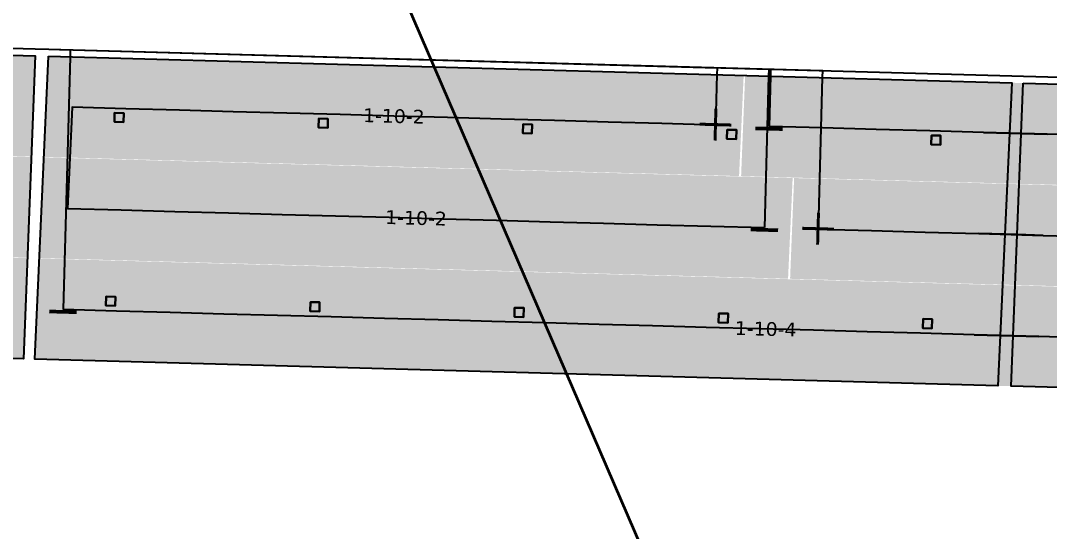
# Model space of a CAD drawing. Header units: metres. Extents: x 1477905 to 1478744, y 4202276 to 4202610.
# Drawn here: x 1478208.76 to 1478231.22, y 4202421.98 to 4202433.13 of the extents above; entities that cross this region are included whole.
import ezdxf

# ---------------------------------------------------------------- set-up
doc = ezdxf.new("R2010")
doc.units = ezdxf.units.M
doc.layers.add('Nouveau Terrain - CN - Courbes', color=22, linetype='Continuous', lineweight=0)
for name, color, linetype in [('PVcase DC Extensions', 170, 'Continuous'), ('PVcase Device Coloring', 7, 'Continuous'), ('PVcase Polarity Symbols', 7, 'Continuous'), ('PVcase Poles', 7, 'Continuous'), ('PVcase PV Modules (full frames)', 142, 'Continuous'), ('PVcase PV Modules (optimised)', 142, 'Continuous'), ('PVcase String Cables', 150, 'Continuous'), ('PVcase Stringing Numbers', 7, 'Continuous'), ('PVcase Strings', 92, 'Continuous')]:
    doc.layers.add(name, color=color, linetype=linetype)
doc.styles.get("Standard").update_dxf_attribs({"font": 'verdana.ttf'})
doc.styles.add('UBS-Style de texte', font='verdana.ttf')

# ---------------------------------------------------------------- blocks, each defined once
blk = doc.blocks.new('3P9@15DEG F FX ID1 PVBlock')
at = {"layer": 'PVcase PV Modules (optimised)', "color": 0}
blk.add_polyline3d([(0, 0, 1.773945735132677), (10.51400162759372, -0.289989266967853, 1.773945735132681), (10.33147062642251, -6.907928142661405, 3.503197731902218e-15), (-0.1825310011712116, -6.617938875693552, 0)], close=True, dxfattribs=at)
blk = doc.blocks.new('3P18@15DEG F FX ID1 PVBlock')
at = {"layer": 'PVcase PV Modules (optimised)', "color": 0}
blk.add_polyline3d([(0, 0, 1.773945735132677), (21.06698842950539, -0.5810537936249766, 1.773945735132684), (20.88445742833417, -7.198992669318528, 7.019385073192552e-15), (-0.1825310011712116, -6.617938875693552, 0)], close=True, dxfattribs=at)

msp = doc.modelspace()

# ---------------------------------------------------------------- hatches: boundary and pattern name
at = {"layer": 'PVcase Device Coloring', "true_color": 0x18bf00, "transparency": 33554582}
for points in [[(1478198.573275586, 4202432.649254101), (1478198.488778658, 4202430.450368817), (1478208.994181773, 4202430.160616709), (1478209.078678701, 4202432.359501993)], [(1478209.376517488, 4202432.351287227), (1478209.276089271, 4202430.152841348), (1478224.445665657, 4202429.734445529), (1478224.546093873, 4202431.932891408)], [(1478224.577955108, 4202431.932012635), (1478224.490211386, 4202429.733216901), (1478241.060566758, 4202429.276185849), (1478241.148310481, 4202431.474981583)], [(1478198.488407732, 4202430.440716116), (1478198.403910804, 4202428.241830831), (1478208.909313919, 4202427.952078723), (1478208.993810846, 4202430.150964008)], [(1478209.27564841, 4202430.143190575), (1478209.175220193, 4202427.944744696), (1478225.514679097, 4202427.494082059), (1478225.615107313, 4202429.692527938)], [(1478225.646968548, 4202429.691649165), (1478225.559224826, 4202427.492853431), (1478240.972437857, 4202427.067737807), (1478241.060181579, 4202429.266533541)], [(1478198.403539878, 4202428.23217813), (1478198.31904295, 4202426.033292846), (1478208.824446065, 4202425.743540738), (1478208.908942993, 4202427.942426022)], [(1478209.167744217, 4202427.935287962), (1478209.080000494, 4202425.736492228), (1478240.884308956, 4202424.859289765), (1478240.972052678, 4202427.058085499)]]:
    msp.add_hatch(color=92, dxfattribs=at).paths.add_polyline_path(points, flags=0)

# ---------------------------------------------------------------- linework, layer by layer
at = {"layer": 'Nouveau Terrain - CN - Courbes', "linetype": 'Continuous', "lineweight": 35}
msp.add_polyline3d([(1478191.782635741, 4202356.570647975, 79), (1478193.89331294, 4202358.324786164, 79), (1478195.737303268, 4202360.256982432, 79), (1478197.314606725, 4202362.367236781, 79), (1478200.251802954, 4202367.235182418, 79), (1478203.914042377, 4202372.327660529, 79), (1478207.918292536, 4202376.715558602, 79), (1478210.622893586, 4202379.700179767, 79), (1478211.424748836, 4202381.066530217, 79), (1478214.269165729, 4202384.139346729, 79), (1478230.73496988, 4202400.497210523, 79), (1478231.185462881, 4202401.067390285, 79), (1478231.189882716, 4202401.065276367, 79), (1478214.497266009, 4202439.76163587, 79), (1478213.574482175, 4202441.461250806, 79), (1478212.620447949, 4202441.535727794, 79), (1478210.986722192, 4202443.136237929, 79), (1478201.027599666, 4202459.38765746, 79), (1478198.790491017, 4202462.950725718, 79), (1478198.141995931, 4202464.664792827, 79), (1478198.128734443, 4202465.427372285, 79), (1478198.906600003, 4202468.265673866, 79)], dxfattribs=at)
at = {"layer": 'PVcase DC Extensions'}
for points in [[(1478229.779799271, 4202430.687931383, 80.94910267308796), (1478230.345292355, 4202430.672334377, 80.91084949997703), (1478230.601539421, 4202430.665266763, 80.8975586125672), (1478231.167725373, 4202430.64965065, 80.87150857451087)], [(1478231.079596472, 4202428.441202608, 80.27995591908778), (1478230.51341052, 4202428.456818723, 80.30600595756253), (1478230.244423277, 4202428.464237726, 80.32002075549062), (1478229.678930193, 4202428.479834731, 80.3582739280963)], [(1478229.578061115, 4202426.271738079, 79.76744518312385), (1478230.143554199, 4202426.256141073, 79.72919201026295), (1478230.425281618, 4202426.24837068, 79.71445330180518), (1478230.991467571, 4202426.232754567, 79.68840326390487)]]:
    msp.add_polyline3d(points, dxfattribs=at)
at = {"layer": 'PVcase Poles'}
for points in [[(1478210.810394948, 4202430.915208215, 78.5418136065185), (1478210.8159091, 4202431.115132187, 78.5418136065185), (1478210.8159091, 4202431.115132187, 82.20601853398487), (1478210.810394948, 4202430.915208215, 82.15230631628464), (1478210.810394948, 4202430.915208215, 78.5418136065185), (1478211.010318919, 4202430.909694063, 78.5418136065185), (1478211.010318919, 4202430.909694063, 82.1387823204281), (1478210.810394948, 4202430.915208215, 82.15230631628464), (1478211.010318919, 4202430.909694063, 82.1387823204281), (1478211.015833071, 4202431.109618034, 82.19249453812833), (1478211.015833071, 4202431.109618034, 78.5418136065185), (1478211.010318919, 4202430.909694063, 78.5418136065185), (1478211.015833071, 4202431.109618034, 78.5418136065185), (1478210.8159091, 4202431.115132187, 78.5418136065185), (1478211.015833071, 4202431.109618034, 78.5418136065185), (1478211.015833071, 4202431.109618034, 82.19249453812833), (1478210.8159091, 4202431.115132187, 82.20601853398487)], [(1478215.267517688, 4202430.792275215, 78.22017855635934), (1478215.27303184, 4202430.992199187, 78.22017855635934), (1478215.27303184, 4202430.992199187, 81.90451337121063), (1478215.267517688, 4202430.792275215, 81.8508011535104), (1478215.267517688, 4202430.792275215, 78.22017855635934), (1478215.467441658, 4202430.786761063, 78.22017855635934), (1478215.467441658, 4202430.786761063, 81.83727715765386), (1478215.267517688, 4202430.792275215, 81.8508011535104), (1478215.467441658, 4202430.786761063, 81.83727715765386), (1478215.472955811, 4202430.986685035, 81.89098937535408), (1478215.472955811, 4202430.986685035, 78.22017855635934), (1478215.467441658, 4202430.786761063, 78.22017855635934), (1478215.472955811, 4202430.986685035, 78.22017855635934), (1478215.27303184, 4202430.992199187, 78.22017855635934), (1478215.472955811, 4202430.986685035, 78.22017855635934), (1478215.472955811, 4202430.986685035, 81.89098937535408), (1478215.27303184, 4202430.992199187, 81.90451337121063)], [(1478219.724640427, 4202430.669342215, 77.90214364315597), (1478219.730154579, 4202430.869266187, 77.90214364315597), (1478219.730154579, 4202430.869266187, 81.60300820818463), (1478219.724640427, 4202430.669342215, 81.5492959904844), (1478219.724640427, 4202430.669342215, 77.90214364315597), (1478219.924564398, 4202430.663828063, 77.90214364315597), (1478219.924564398, 4202430.663828063, 81.53577199462785), (1478219.724640427, 4202430.669342215, 81.5492959904844), (1478219.924564398, 4202430.663828063, 81.53577199462785), (1478219.93007855, 4202430.863752034, 81.58948421232809), (1478219.93007855, 4202430.863752034, 77.90214364315597), (1478219.924564398, 4202430.663828063, 77.90214364315597), (1478219.93007855, 4202430.863752034, 77.90214364315597), (1478219.730154579, 4202430.869266187, 77.90214364315597), (1478219.93007855, 4202430.863752034, 77.90214364315597), (1478219.93007855, 4202430.863752034, 81.58948421232809), (1478219.730154579, 4202430.869266187, 81.60300820818463)], [(1478224.181763166, 4202430.546409217, 77.61188900002624), (1478224.187277319, 4202430.746333188, 77.61188900002624), (1478224.187277319, 4202430.746333188, 81.30150304566214), (1478224.181763166, 4202430.546409217, 81.24779082796192), (1478224.181763166, 4202430.546409217, 77.61188900002624), (1478224.381687137, 4202430.540895064, 77.61188900002624), (1478224.381687137, 4202430.540895064, 81.23426683210538), (1478224.181763166, 4202430.546409217, 81.24779082796192), (1478224.381687137, 4202430.540895064, 81.23426683210538), (1478224.387201289, 4202430.740819036, 81.2879790498056), (1478224.387201289, 4202430.740819036, 77.61188900002624), (1478224.381687137, 4202430.540895064, 77.61188900002624), (1478224.387201289, 4202430.740819036, 77.61188900002624), (1478224.187277319, 4202430.746333188, 77.61188900002624), (1478224.387201289, 4202430.740819036, 77.61188900002624), (1478224.387201289, 4202430.740819036, 81.2879790498056), (1478224.187277319, 4202430.746333188, 81.30150304566214)], [(1478228.638885906, 4202430.423476216, 77.33370480270338), (1478228.644400058, 4202430.623400188, 77.33370480270338), (1478228.644400058, 4202430.623400188, 80.99999788263614), (1478228.638885906, 4202430.423476216, 80.94628566493591), (1478228.638885906, 4202430.423476216, 77.33370480270338), (1478228.838809876, 4202430.417962064, 77.33370480270338), (1478228.838809876, 4202430.417962064, 80.93276166907937), (1478228.638885906, 4202430.423476216, 80.94628566493591), (1478228.838809876, 4202430.417962064, 80.93276166907937), (1478228.844324029, 4202430.617886036, 80.9864738867796), (1478228.844324029, 4202430.617886036, 77.33370480270338), (1478228.838809876, 4202430.417962064, 77.33370480270338), (1478228.844324029, 4202430.617886036, 77.33370480270338), (1478228.644400058, 4202430.623400188, 77.33370480270338), (1478228.844324029, 4202430.617886036, 77.33370480270338), (1478228.844324029, 4202430.617886036, 80.9864738867796), (1478228.644400058, 4202430.623400188, 80.99999788263614)], [(1478210.62732759, 4202426.907732097, 78.69207359876016), (1478210.632841742, 4202427.107656068, 78.69207359876016), (1478210.632841742, 4202427.107656068, 81.13372304219266), (1478210.62732759, 4202426.907732097, 81.08001082449243), (1478210.62732759, 4202426.907732097, 78.69207359876016), (1478210.827251561, 4202426.902217944, 78.69207359876016), (1478210.827251561, 4202426.902217944, 81.06648682863589), (1478210.62732759, 4202426.907732097, 81.08001082449243), (1478210.827251561, 4202426.902217944, 81.06648682863589), (1478210.832765713, 4202427.102141916, 81.12019904633611), (1478210.832765713, 4202427.102141916, 78.69207359876016), (1478210.827251561, 4202426.902217944, 78.69207359876016), (1478210.832765713, 4202427.102141916, 78.69207359876016), (1478210.632841742, 4202427.107656068, 78.69207359876016), (1478210.832765713, 4202427.102141916, 78.69207359876016), (1478210.832765713, 4202427.102141916, 81.12019904633611), (1478210.632841742, 4202427.107656068, 81.13372304219266)], [(1478215.084450329, 4202426.784799097, 78.36389976626293), (1478215.089964481, 4202426.984723069, 78.36389976626293), (1478215.089964481, 4202426.984723069, 80.83221787943243), (1478215.084450329, 4202426.784799097, 80.7785056617322), (1478215.084450329, 4202426.784799097, 78.36389976626293), (1478215.2843743, 4202426.779284945, 78.36389976626293), (1478215.2843743, 4202426.779284945, 80.76498166587567), (1478215.084450329, 4202426.784799097, 80.7785056617322), (1478215.2843743, 4202426.779284945, 80.76498166587567), (1478215.289888452, 4202426.979208916, 80.81869388357589), (1478215.289888452, 4202426.979208916, 78.36389976626293), (1478215.2843743, 4202426.779284945, 78.36389976626293), (1478215.289888452, 4202426.979208916, 78.36389976626293), (1478215.089964481, 4202426.984723069, 78.36389976626293), (1478215.289888452, 4202426.979208916, 78.36389976626293), (1478215.289888452, 4202426.979208916, 80.81869388357589), (1478215.089964481, 4202426.984723069, 80.83221787943243)], [(1478219.541573068, 4202426.661866097, 78.03386585211734), (1478219.547087221, 4202426.861790068, 78.03386585211734), (1478219.547087221, 4202426.861790068, 80.53071271640643), (1478219.541573068, 4202426.661866097, 80.4770004987062), (1478219.541573068, 4202426.661866097, 78.03386585211734), (1478219.741497039, 4202426.656351944, 78.03386585211734), (1478219.741497039, 4202426.656351944, 80.46347650284966), (1478219.541573068, 4202426.661866097, 80.4770004987062), (1478219.741497039, 4202426.656351944, 80.46347650284966), (1478219.747011191, 4202426.856275916, 80.5171887205499), (1478219.747011191, 4202426.856275916, 78.03386585211734), (1478219.741497039, 4202426.656351944, 78.03386585211734), (1478219.747011191, 4202426.856275916, 78.03386585211734), (1478219.547087221, 4202426.861790068, 78.03386585211734), (1478219.747011191, 4202426.856275916, 78.03386585211734), (1478219.747011191, 4202426.856275916, 80.5171887205499), (1478219.547087221, 4202426.861790068, 80.53071271640643)], [(1478223.998695808, 4202426.538933098, 77.74824779398153), (1478224.00420996, 4202426.73885707, 77.74824779398153), (1478224.00420996, 4202426.73885707, 80.22920755388395), (1478223.998695808, 4202426.538933098, 80.17549533618372), (1478223.998695808, 4202426.538933098, 77.74824779398153), (1478224.198619779, 4202426.533418946, 77.74824779398153), (1478224.198619779, 4202426.533418946, 80.16197134032718), (1478223.998695808, 4202426.538933098, 80.17549533618372), (1478224.198619779, 4202426.533418946, 80.16197134032718), (1478224.204133931, 4202426.733342918, 80.21568355802741), (1478224.204133931, 4202426.733342918, 77.74824779398153), (1478224.198619779, 4202426.533418946, 77.74824779398153), (1478224.204133931, 4202426.733342918, 77.74824779398153), (1478224.00420996, 4202426.73885707, 77.74824779398153), (1478224.204133931, 4202426.733342918, 77.74824779398153), (1478224.204133931, 4202426.733342918, 80.21568355802741), (1478224.00420996, 4202426.73885707, 80.22920755388395)], [(1478228.455818547, 4202426.416000098, 77.47838326341395), (1478228.4613327, 4202426.61592407, 77.47838326341395), (1478228.4613327, 4202426.61592407, 79.92770239084393), (1478228.455818547, 4202426.416000098, 79.87399017314371), (1478228.455818547, 4202426.416000098, 77.47838326341395), (1478228.655742518, 4202426.410485946, 77.47838326341395), (1478228.655742518, 4202426.410485946, 79.86046617728717), (1478228.455818547, 4202426.416000098, 79.87399017314371), (1478228.655742518, 4202426.410485946, 79.86046617728717), (1478228.66125667, 4202426.610409917, 79.91417839498739), (1478228.66125667, 4202426.610409917, 77.47838326341395), (1478228.655742518, 4202426.410485946, 77.47838326341395), (1478228.66125667, 4202426.610409917, 77.47838326341395), (1478228.4613327, 4202426.61592407, 77.47838326341395), (1478228.66125667, 4202426.610409917, 77.47838326341395), (1478228.66125667, 4202426.610409917, 79.91417839498739), (1478228.4613327, 4202426.61592407, 79.92770239084393)]]:
    msp.add_polyline3d(points, dxfattribs=at)
at = {"layer": 'PVcase String Cables'}
for points in [[(1478198.679374619, 4202421.621723986, 82.86298627838066), (1478198.255823179, 4202421.633406063, 82.87656608632109), (1478198.255823179, 4202421.633406063, 79.2), (1478197.288050996, 4202421.660098425, 79.20000000000002), (1478197.364700543, 4202424.451649537, 79.2), (1478197.441350089, 4202427.24320065, 79.2), (1478197.517999636, 4202430.034751763, 79.2), (1478197.594649182, 4202432.826302875, 79.2), (1478198.579035748, 4202432.799152267, 79.2), (1478198.579035748, 4202432.799152267, 83.07307472808523), (1478209.084438862, 4202432.509400163, 82.64778291683832), (1478209.383363687, 4202432.501155443, 82.62681683125359), (1478223.964855358, 4202432.098979739, 81.64044170160767), (1478223.960719743, 4202431.949036755, 81.64025834220807), (1478223.930386681, 4202430.849265472, 81.34479024968266)], [(1478198.679374619, 4202421.621723986, 82.86298627838066), (1478198.255823179, 4202421.633406063, 82.87656608632109), (1478198.255823179, 4202421.633406063, 79.2), (1478197.288050996, 4202421.660098425, 79.20000000000002), (1478197.364700543, 4202424.451649537, 79.2), (1478197.441350089, 4202427.24320065, 79.2), (1478197.517999636, 4202430.034751763, 79.2), (1478197.594649182, 4202432.826302875, 79.2), (1478198.579035748, 4202432.799152267, 79.2), (1478198.579035748, 4202432.799152267, 83.07307472808523), (1478209.084438862, 4202432.509400163, 82.64778291683832), (1478209.383363687, 4202432.501155443, 82.62681683125359), (1478225.094801235, 4202432.067814425, 81.56400572804704), (1478225.090665621, 4202431.917871439, 81.5638223686448), (1478224.999400121, 4202428.608902002, 80.67482398937888)], [(1478198.679374619, 4202421.621723986, 82.86298627838066), (1478198.255823179, 4202421.633406063, 82.87656608632109), (1478198.255823179, 4202421.633406063, 79.2), (1478197.288050996, 4202421.660098425, 79.20000000000002), (1478197.364700543, 4202424.451649537, 79.2), (1478197.441350089, 4202427.24320065, 79.2), (1478197.517999636, 4202430.034751763, 79.2), (1478197.594649182, 4202432.826302875, 79.2), (1478198.579035748, 4202432.799152267, 79.2), (1478198.579035748, 4202432.799152267, 83.07307472808523), (1478209.084438862, 4202432.509400163, 82.64778291683832), (1478209.383363687, 4202432.501155443, 82.62681683125359), (1478226.264683753, 4202432.035547608, 81.48486821273602), (1478226.260548139, 4202431.885604622, 81.48468485334926), (1478226.169282639, 4202428.576635184, 80.595686473815)], [(1478198.679374619, 4202421.621723986, 82.86298627838066), (1478198.255823179, 4202421.633406063, 82.87656608632109), (1478198.255823179, 4202421.633406063, 79.2), (1478197.288050996, 4202421.660098425, 79.20000000000002), (1478197.364700543, 4202424.451649537, 79.2), (1478197.441350089, 4202427.24320065, 79.2), (1478197.517999636, 4202430.034751764, 79.2), (1478197.594649182, 4202432.826302876, 79.2), (1478198.579035748, 4202432.799152268, 79.2), (1478198.579035748, 4202432.799152268, 83.07307472808667), (1478209.084438862, 4202432.509400164, 82.64778291683976), (1478209.383363687, 4202432.501155444, 82.62681683125646), (1478225.134737875, 4202432.066712922, 81.56130418631307), (1478225.130602261, 4202431.916769937, 81.56112082691082), (1478225.100269199, 4202430.816998654, 81.26565273436967)], [(1478198.679374619, 4202421.621723986, 82.86298627838066), (1478198.255823179, 4202421.633406063, 82.87656608632109), (1478198.255823179, 4202421.633406063, 79.2), (1478197.288050996, 4202421.660098425, 79.20000000000002), (1478197.364700543, 4202424.451649537, 79.2), (1478197.441350089, 4202427.24320065, 79.2), (1478197.517999636, 4202430.034751763, 79.2), (1478197.594649182, 4202432.826302875, 79.2), (1478198.579035748, 4202432.799152267, 79.2), (1478198.579035748, 4202432.799152267, 83.07307472808523), (1478209.084438862, 4202432.50940016, 82.64778291683398), (1478209.383363687, 4202432.501155441, 82.62681683124495), (1478230.402352663, 4202431.921425536, 81.20497272609593), (1478230.651392778, 4202431.9145567, 81.19204221173071), (1478240.518328418, 4202431.642414321, 80.7380675973225), (1478240.514192803, 4202431.492471339, 80.73798266887587), (1478240.361994865, 4202425.974303747, 79.25726824177691)], [(1478198.679374619, 4202421.621723986, 82.86298627838066), (1478198.255823179, 4202421.633406063, 82.87656608632109), (1478198.255823179, 4202421.633406063, 79.2), (1478197.288050996, 4202421.660098425, 79.20000000000002), (1478197.364700543, 4202424.451649537, 79.2), (1478197.441350089, 4202427.24320065, 79.2), (1478197.517999635, 4202430.034751762, 79.2), (1478197.594649182, 4202432.826302874, 79.2), (1478198.579035748, 4202432.799152266, 79.2), (1478198.579035748, 4202432.799152266, 83.07307472809319), (1478209.084438862, 4202432.509400163, 82.64778291683832), (1478209.383363687, 4202432.501155444, 82.62681683125646), (1478209.84639186, 4202432.48838455, 82.59549496891637), (1478209.842256246, 4202432.338441572, 82.59531160953689), (1478209.690058307, 4202426.82027398, 81.11278294354621)]]:
    msp.add_polyline3d(points, dxfattribs=at)
at = {"layer": 'PVcase Strings'}
for points in [[(1478223.930386681, 4202430.849265472), (1478222.760504163, 4202430.881532289), (1478221.590621645, 4202430.913799107), (1478220.420739126, 4202430.946065925), (1478219.250856608, 4202430.978332742), (1478218.08097409, 4202431.01059956), (1478216.911091572, 4202431.042866378), (1478215.741209054, 4202431.075133195), (1478214.571326536, 4202431.107400013), (1478213.401444018, 4202431.139666831), (1478212.2315615, 4202431.171933649), (1478211.061678982, 4202431.204200466), (1478209.891796464, 4202431.236467284), (1478209.790927386, 4202429.028370632), (1478210.960809904, 4202428.996103814), (1478212.130692422, 4202428.963836997), (1478213.30057494, 4202428.931570179), (1478214.470457458, 4202428.899303361), (1478215.640339976, 4202428.867036543), (1478216.810222494, 4202428.834769726), (1478217.980105012, 4202428.802502908), (1478219.14998753, 4202428.77023609), (1478220.319870048, 4202428.737969273), (1478221.489752567, 4202428.705702455), (1478222.659635085, 4202428.673435637), (1478223.829517603, 4202428.64116882), (1478224.999400121, 4202428.608902002)], [(1478232.339041285, 4202430.617344297), (1478231.167725373, 4202430.64965065), (1478229.779799271, 4202430.687931383), (1478228.609916753, 4202430.720198201), (1478227.440034235, 4202430.752465018), (1478226.270151717, 4202430.784731836), (1478225.100269199, 4202430.816998654)], [(1478226.169282639, 4202428.576635184), (1478227.339165157, 4202428.544368366), (1478228.509047675, 4202428.512101549), (1478229.678930193, 4202428.479834731), (1478231.079596472, 4202428.441202608), (1478232.250912384, 4202428.408896255)], [(1478232.162783483, 4202426.200448214), (1478230.991467571, 4202426.232754567), (1478229.578061115, 4202426.271738079), (1478228.408178597, 4202426.304004897), (1478227.238296079, 4202426.336271714), (1478226.068413561, 4202426.368538532), (1478224.898531043, 4202426.40080535), (1478223.728648525, 4202426.433072168), (1478222.558766006, 4202426.465338985), (1478221.388883488, 4202426.497605803), (1478220.21900097, 4202426.529872621), (1478219.049118452, 4202426.562139438), (1478217.879235934, 4202426.594406256), (1478216.709353416, 4202426.626673074), (1478215.539470898, 4202426.658939891), (1478214.36958838, 4202426.691206709), (1478213.199705862, 4202426.723473527), (1478212.029823344, 4202426.755740345), (1478210.859940825, 4202426.788007163), (1478209.690058307, 4202426.82027398)]]:
    msp.add_lwpolyline(points, dxfattribs=at)

# ---------------------------------------------------------------- block references
at = {"layer": 'PVcase PV Modules (full frames)', "extrusion": (0.04041929439090496, -0.001114814508018955, 0.999182184503684), "rotation": 271.5798884593579}
msp.add_blockref('3P9@15DEG F FX ID1 PVBlock', (4241590.172543043, -1360655.33757282, 55144.04160562573), dxfattribs=at)
at = {"layer": 'PVcase PV Modules (full frames)', "extrusion": (0.06744026558642939, -0.001860086565917897, 0.9977215797283324), "rotation": 271.5798884593579}
msp.add_blockref('3P18@15DEG F FX ID1 PVBlock', (4241590.172543043, -1358674.893603703, 91954.6095963631), dxfattribs=at)
at = {"layer": 'PVcase PV Modules (full frames)', "extrusion": (0.04592616453557337, -0.001266700849024308, 0.9989440339078114), "rotation": 271.5798884593579}
msp.add_blockref('3P18@15DEG F FX ID1 PVBlock', (4241590.172543043, -1360362.709897538, 62645.57231885102), dxfattribs=at)

# ---------------------------------------------------------------- texts
at = {"layer": 'PVcase Polarity Symbols', "color": 1, "char_height": 0.7000000000000001, "attachment_point": 5, "rotation": 358.42011154064215}
for insert in [(1478223.930386681, 4202430.849265472), (1478226.169282639, 4202428.576635184)]:
    msp.add_mtext('＋', dxfattribs=dict(at, insert=insert))
at = {"layer": 'PVcase Polarity Symbols', "color": 7, "char_height": 0.7000000000000001, "attachment_point": 5, "rotation": 358.42011154064215}
for insert in [(1478225.100269199, 4202430.816998654), (1478224.999400121, 4202428.608902002), (1478209.690058307, 4202426.82027398)]:
    msp.add_mtext('−', dxfattribs=dict(at, insert=insert))
at = {"layer": 'PVcase Stringing Numbers', "color": 18, "true_color": 0x000000, "char_height": 0.3, "attachment_point": 5, "rotation": 358.42011154064215, "style": 'UBS-Style de texte', "bg_fill": 1, "box_fill_scale": 1.5, "bg_fill_color": 7, "bg_fill_true_color": 16777215, "bg_fill_transparency": 0}
for s, insert in [('1-10-2', (1478216.911091572, 4202431.042866378)), ('1-10-2', (1478217.395163753, 4202428.818636317)), ('1-10-4', (1478225.026026586, 4202426.397288864))]:
    msp.add_mtext(s, dxfattribs=dict(at, insert=insert))

doc.saveas('drawing.dxf')
